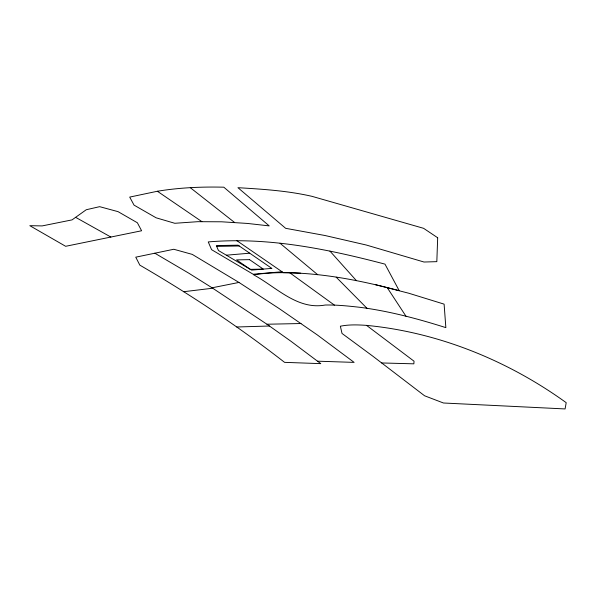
<?xml version="1.0" encoding="UTF-8"?>
<svg xmlns="http://www.w3.org/2000/svg" width="596" height="596" viewBox="0 0 596 596"><rect width="100%" height="100%" fill="white"/><g stroke="black" fill="none" stroke-linecap="round" stroke-linejoin="round"><path stroke-width="0.89" d="M75.625 217.331L72.064 219.879L42.137 225.914L29.8 225.675L65.649 246.297L141.602 230.764L137.378 222.77L118.082 211.662L99.651 206.67L86.256 209.74L75.625 217.331L110.849 237.044M238.959 282.437L212.072 287.801L266.941 324.231L290.997 341.292L320.782 363.642L284.568 362.353C238.683 326.608 190.109 294.364 139.829 265.138L135.761 257.174L173.786 249.262L192.255 254.388L238.959 282.437L279.248 308.624L317.318 334.93L354.136 362.39L317.594 361.191M157.374 191.256C179.307 187.621 201.612 186.652 223.813 187.196L269.228 225.899L247.467 223.44L221.593 221.794L197.812 221.682L174.784 223.284L156.13 217.808L134.04 205.121L129.704 197.09L157.374 191.256L201.895 221.645M183.672 291.712L212.735 288.218L188.85 273.221L154.841 253.211M226.361 255.192L249.717 253.196M282.057 271.769L253.151 274.242L211.573 249.672L208.25 241.924C267.962 236.798 327.532 249.046 384.986 264.132L399.201 290.662C361.429 280.634 322.622 272.908 283.405 272.692L236.679 240.553M236.783 326.995L269.444 326.012M266.941 324.231L301.002 323.531M216.683 246.394L239.227 245.977M381.663 362.957L413.855 363.828L414.041 361.206L366.547 325.379C357.824 324.783 348.988 324.455 340.368 326.213L342.015 333.447L372.873 356.222L424.575 395.774L443.454 403L565.09 408.938L566.2 402.673C507.919 360.587 438.328 332.24 366.547 325.379M300.682 273.191C285.022 272.357 269.221 272.283 253.702 274.853C276.402 287.168 297.382 310.188 325.237 305.025C336.926 304.78 348.578 306.046 360.178 307.342C389.337 311.164 417.863 318.756 445.853 327.636L444.102 304.139L408.819 293.247L375.45 284.665M289.723 272.737L334.401 305.107M190.303 187.688L234.571 222.487M280.008 243.235L317.668 274.689M336.196 277.17L366.994 308.311M329.931 251.08L356.423 280.664M387.162 287.54L405.988 316.245M437.68 237.759L436.823 261.651L424.002 262.024L366.302 245.03L324.984 235.509L285.648 228.313L237.931 187.688C262.769 189.185 287.831 190.765 312.125 196.375L423.592 228.313L437.68 237.759M271.791 268.379L251.594 270.107L218.456 250.529L216.333 245.582L238.072 245.18L271.791 268.379M249.545 259.647L236.552 259.886L250.305 269.347L263.298 269.109L249.545 259.647"/></g></svg>
